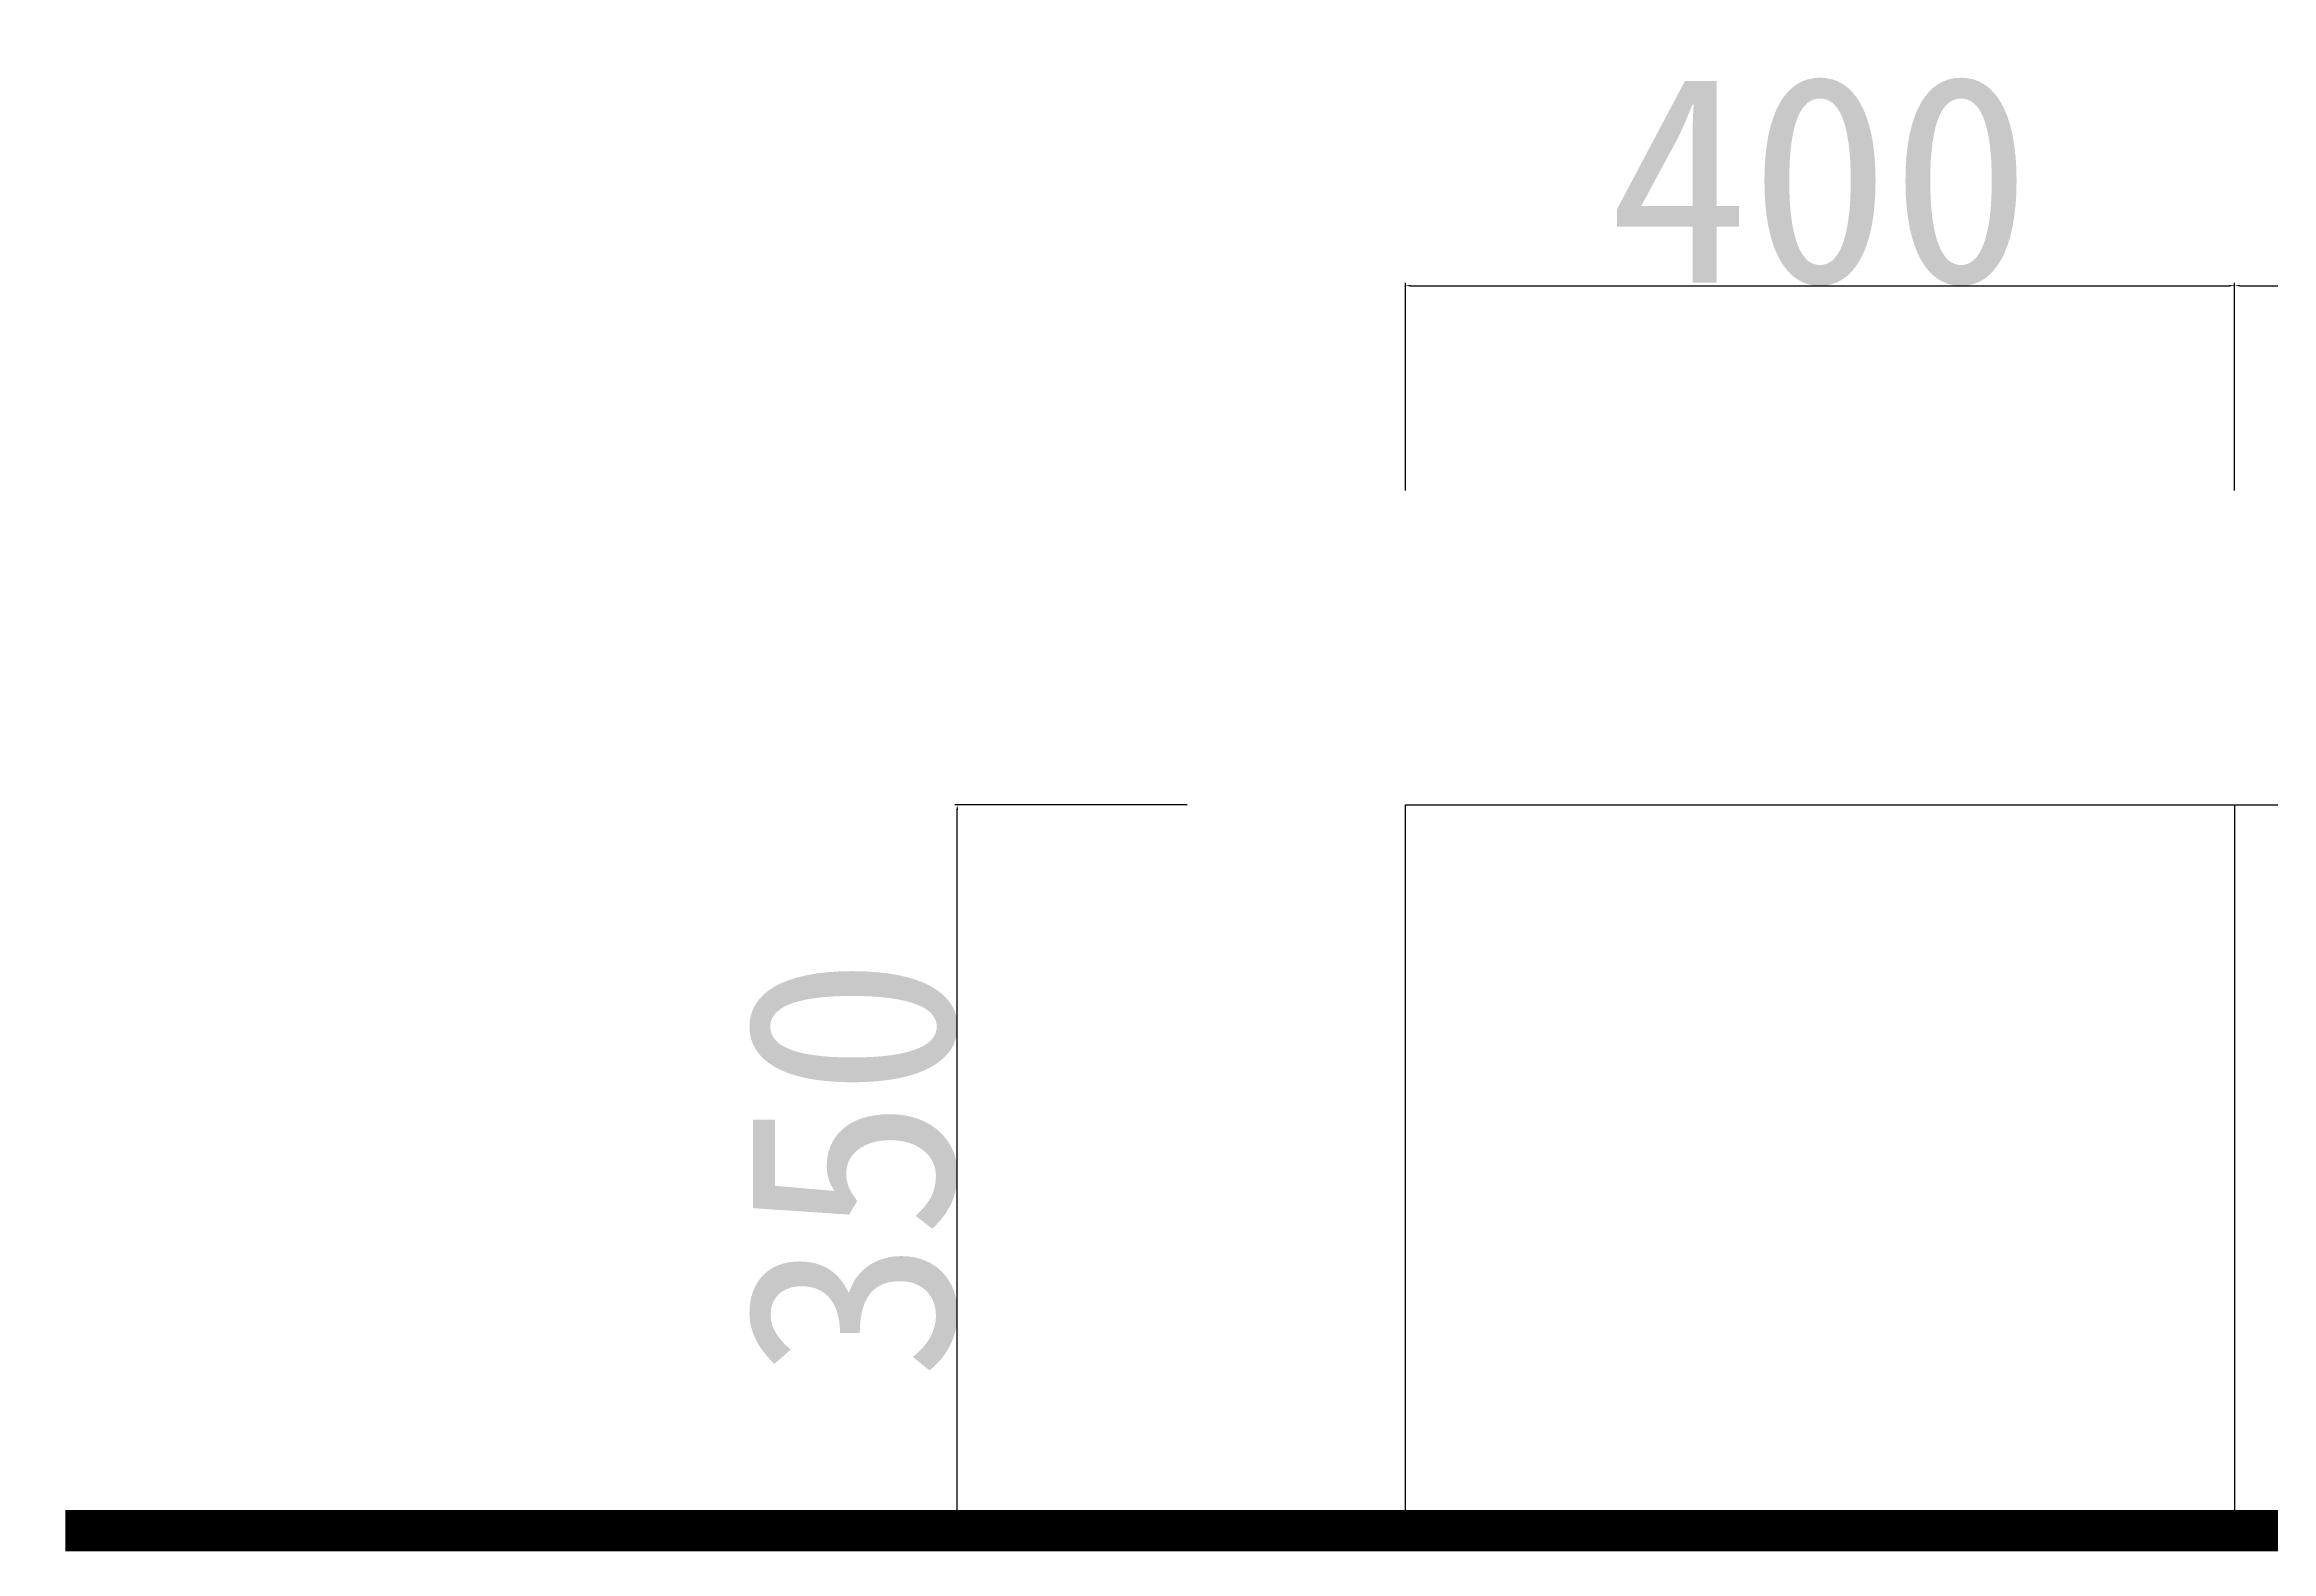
# Model space of a CAD drawing. Extents: x 537 to 24606, y 10245 to 27150.
# Drawn here: x 8418 to 9493, y 24586 to 25313 of the extents above; entities that cross this region are included whole.
import ezdxf

# ---------------------------------------------------------------- set-up
doc = ezdxf.new("R2010")
doc.units = 0
doc.layers.get('0').update_dxf_attribs({"linetype": 'CONTINUOUS'})
doc.layers.get('DEFPOINTS').update_dxf_attribs({"linetype": 'CONTINUOUS'})
doc.layers.add('标注', color=5, linetype='CONTINUOUS')
doc.layers.add('路', color=7, linetype='CONTINUOUS')
doc.styles.get("Standard").update_dxf_attribs({"font": '', "height": 100})
doc.styles.get('STANDARD').set_extended_font_data('KaiTi_GB2312')
doc.dimstyles.new('ISO-25', dxfattribs={"dimtxt": 2.5, "dimasz": 2.5, "dimexe": 1.25, "dimexo": 0.625, "dimtad": 1, "dimtxsty": 'STANDARD', "dimcen": 2.5, "dimazin": 3, "dimtfac": 1, "dimtmove": 0, "dimatfit": 3})

# ---------------------------------------------------------------- blocks, each defined once
blk = doc.blocks.new('*D62')
at = {"layer": 'DEFPOINTS', "color": 0}
for p in [(8858.7, 24946.2), (8970.2, 24946.2), (8970.2, 24596.2)]:
    blk.add_point(p, dxfattribs=at)
at = {"layer": '标注', "color": 0}
for p, q in [((8969.6, 24946.2), (8857.5, 24946.2)), ((8858.7, 24598.7), (8858.7, 24943.7)), ((8969.6, 24596.2), (8857.5, 24596.2))]:
    blk.add_line(p, q, dxfattribs=at)
for points in [[(8858.3, 24943.7), (8859.2, 24943.7), (8858.7, 24946.2)], [(8858.3, 24598.7), (8859.2, 24598.7), (8858.7, 24596.2)]]:
    blk.add_solid(points, dxfattribs=at)
at = {"layer": '标注', "color": 0, "insert": (8808.1, 24771.2), "char_height": 100, "attachment_point": 5, "rotation": 90}
blk.add_mtext('350', dxfattribs=at)
blk = doc.blocks.new('*D63')
at = {"layer": 'DEFPOINTS', "color": 0}
for p in [(9474.9, 25196.6), (9074.9, 25097.3), (9474.9, 25097.3)]:
    blk.add_point(p, dxfattribs=at)
at = {"layer": '标注', "color": 0}
for p, q in [((9074.9, 25097.9), (9074.9, 25197.9)), ((9077.4, 25196.6), (9472.4, 25196.6)), ((9474.9, 25097.9), (9474.9, 25197.9))]:
    blk.add_line(p, q, dxfattribs=at)
for points in [[(9077.4, 25197), (9077.4, 25196.2), (9074.9, 25196.6)], [(9472.4, 25197), (9472.4, 25196.2), (9474.9, 25196.6)]]:
    blk.add_solid(points, dxfattribs=at)
at = {"layer": '标注', "color": 0, "insert": (9274.9, 25247.3), "char_height": 100, "attachment_point": 5}
blk.add_mtext('400', dxfattribs=at)
blk = doc.blocks.new('*D64')
at = {"layer": 'DEFPOINTS', "color": 0}
for p in [(9874.9, 25196.6), (9474.9, 25097.4), (9874.9, 25097.3)]:
    blk.add_point(p, dxfattribs=at)
at = {"layer": '标注', "color": 0}
for p, q in [((9474.9, 25098), (9474.9, 25197.9)), ((9477.4, 25196.6), (9872.4, 25196.6)), ((9874.9, 25097.9), (9874.9, 25197.9))]:
    blk.add_line(p, q, dxfattribs=at)
for points in [[(9477.4, 25197), (9477.4, 25196.2), (9474.9, 25196.6)], [(9872.4, 25197), (9872.4, 25196.2), (9874.9, 25196.6)]]:
    blk.add_solid(points, dxfattribs=at)
at = {"layer": '标注', "color": 0, "insert": (9674.9, 25247.3), "char_height": 100, "attachment_point": 5}
blk.add_mtext('400', dxfattribs=at)

msp = doc.modelspace()

# ---------------------------------------------------------------- linework, layer by layer
for p, q in [((9074.88, 24946.181), (9074.88, 24596.181)), ((9074.88, 24946.181), (9874.88, 24946.181)), ((9474.88, 24946.181), (9474.88, 24596.181)), ((9074.88, 24596.181), (10974.88, 24596.181))]:
    msp.add_line(p, q)
at = {"layer": '路', "const_width": 20}
msp.add_lwpolyline([(10974.88, 24596.181), (8428.467, 24596.181)], dxfattribs=at)

# ---------------------------------------------------------------- dimensions: what is measured, and where the dimension line sits
at = {"layer": '标注'}
for base, p1, p2, picture, middle in [((9474.88, 25196.632), (9074.88, 25097.315), (9474.88, 25097.315), '*D63', (9274.88, 25247.257)), ((9874.88, 25196.632), (9474.88, 25097.377), (9874.88, 25097.315), '*D64', (9674.88, 25247.257))]:
    dim = msp.add_linear_dim(base=base, p1=p1, p2=p2, dimstyle='ISO-25', dxfattribs=at)
    dim.commit()
    dim.dimension.update_dxf_attribs({"geometry": picture, "text_midpoint": middle})
dim = msp.add_linear_dim(base=(8858.741, 24946.181), p1=(8970.218, 24596.181), p2=(8970.218, 24946.181), angle=90, dimstyle='ISO-25', dxfattribs=at)
dim.commit()
dim.dimension.update_dxf_attribs({"geometry": '*D62', "text_midpoint": (8808.116, 24771.181)})

doc.saveas('drawing.dxf')
